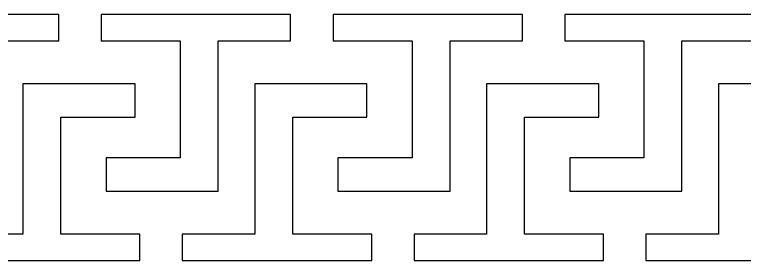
# Model space of a CAD drawing. Extents: x 198 to 1143, y 157 to 1987.
# Drawn here: x 430.8 to 739.1, y 399.8 to 503.8 of the extents above; entities that cross this region are included whole.
import ezdxf

# ---------------------------------------------------------------- set-up
doc = ezdxf.new("R2010")
doc.units = 0
doc.layers.get('0').update_dxf_attribs({"linetype": 'CONTINUOUS'})

msp = doc.modelspace()

# ---------------------------------------------------------------- linework, layer by layer
for points in [[(369.42, 503.82), (369.42, 492.73), (402.75, 492.73), (402.75, 443.24), (371.46, 443.24), (371.46, 429.08), (418.81, 429.08), (418.81, 492.73), (449.42, 492.73), (449.42, 503.82), (369.42, 503.82)], [(467.37, 503.82), (467.37, 492.73), (500.7, 492.73), (500.7, 443.24), (469.41, 443.24), (469.41, 429.08), (516.77, 429.08), (516.77, 492.73), (547.38, 492.73), (547.38, 503.82), (467.37, 503.82)], [(645.33, 503.82), (645.33, 503.82), (565.33, 503.82), (565.33, 492.73), (598.66, 492.73), (598.66, 443.24), (567.37, 443.24), (567.37, 429.08), (614.72, 429.08), (614.72, 492.73), (645.33, 492.73)], [(743.28, 503.82), (743.28, 503.82), (663.28, 503.82), (663.28, 492.73), (696.61, 492.73), (696.61, 443.24), (665.32, 443.24), (665.32, 429.08), (712.67, 429.08), (712.67, 492.73), (743.28, 492.73)], [(403.67, 399.77), (483.67, 399.77), (483.67, 410.87), (450.34, 410.87), (450.34, 460.35), (481.63, 460.35), (481.63, 474.51), (434.28, 474.51), (434.28, 410.87), (403.67, 410.87)], [(501.62, 399.77), (581.62, 399.77), (581.62, 410.87), (548.29, 410.87), (548.29, 460.35), (579.58, 460.35), (579.58, 474.51), (532.23, 474.51), (532.23, 410.87), (501.62, 410.87)], [(679.58, 399.77), (679.58, 410.87), (646.24, 410.87), (646.24, 460.35), (677.53, 460.35), (677.53, 474.51), (630.18, 474.51), (630.18, 410.87), (599.57, 410.87), (599.57, 399.77)], [(697.52, 399.77), (777.53, 399.77), (777.53, 410.87), (744.2, 410.87), (744.2, 460.35), (775.49, 460.35), (775.49, 474.51), (728.13, 474.51), (728.13, 410.87), (697.52, 410.87)]]:
    msp.add_lwpolyline(points, close=True)

doc.saveas('drawing.dxf')
